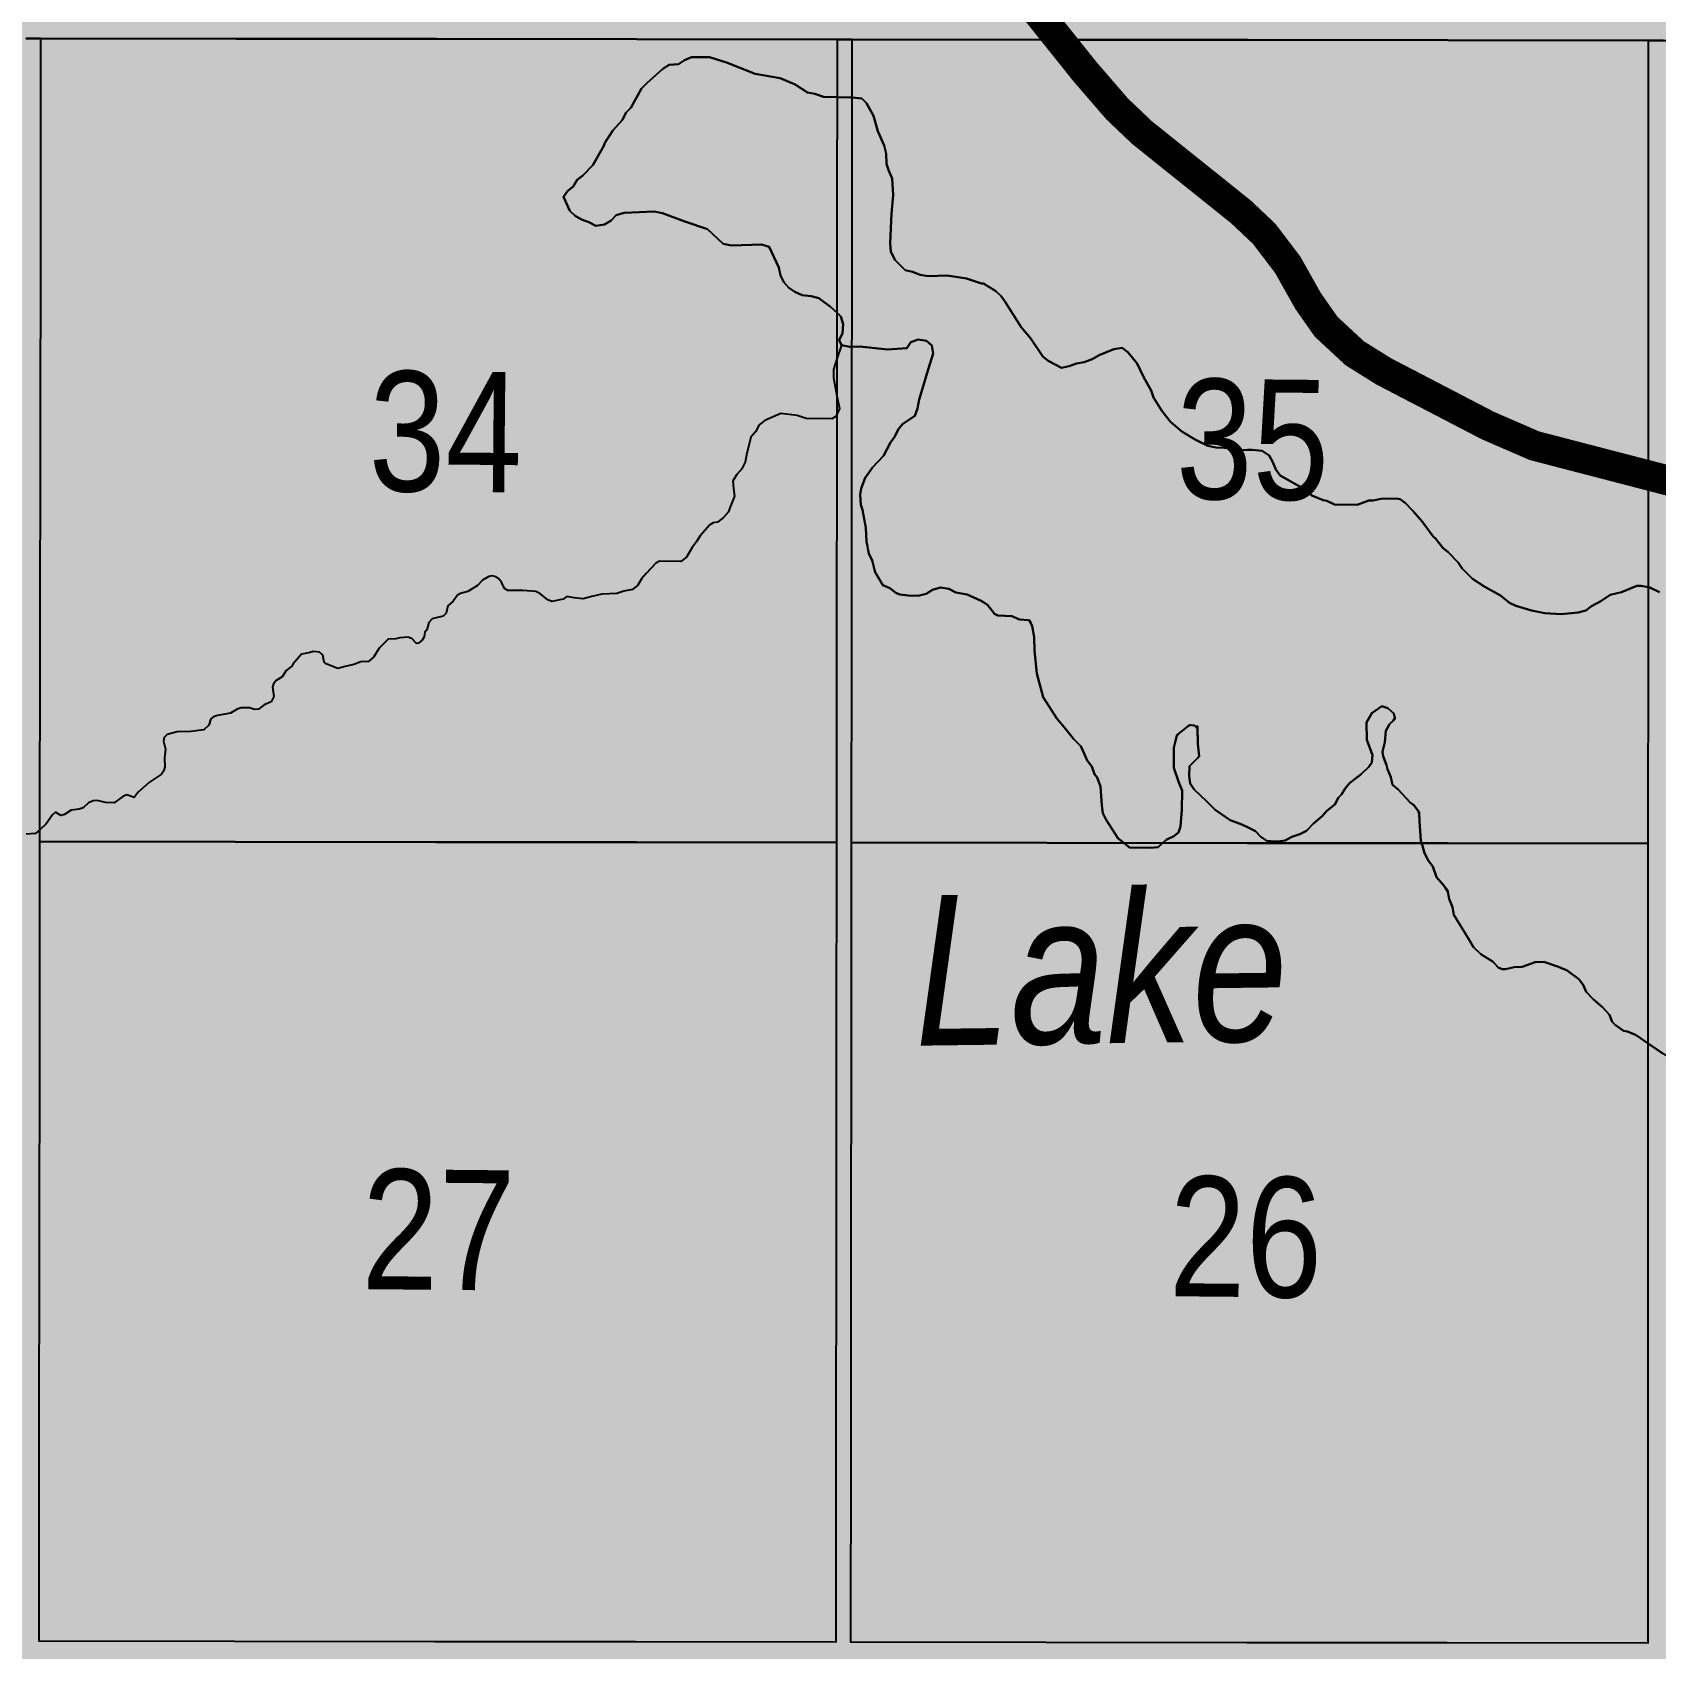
# Model space of a CAD drawing. Extents: x 570482 to 581403, y 6264409 to 6273171.
# Drawn here: x 570683.6 to 570791.5, y 6270671.3 to 6270778.8 of the extents above; entities that cross this region are included whole.
import ezdxf

# ---------------------------------------------------------------- set-up
doc = ezdxf.new("R2010")
doc.units = 0
doc.header["$LTSCALE"] = 5
doc.linetypes.add('DASHED2', pattern=[9.525, 6.35, -3.175])
for name, color, linetype in [('P-PROPOSED', 10, 'Continuous'), ('RoadSeg', 57, 'DASHED2'), ('T-WATER', 160, 'Continuous'), ('T-WATER-H', 133, 'Continuous'), ('Townships', 57, 'Continuous')]:
    doc.layers.add(name, color=color, linetype=linetype)
doc.layers.add('ROUTE-MAP-BACKGROUND-H', color=7, linetype='Continuous', true_color=0xf0ebff)
doc.layers.add('Sections', color=7, linetype='Continuous', true_color=0x13f661)
doc.styles.add('120', font='ARIALN.TTF', dxfattribs={"height": 13})
doc.styles.add('TXT', font='ARIALN.TTF', dxfattribs={"height": 0.2})

msp = doc.modelspace()

# ---------------------------------------------------------------- hatches: boundary and pattern name
at = {"layer": 'ROUTE-MAP-BACKGROUND-H'}
h = msp.add_hatch(color=256, dxfattribs=at)
h.dxf.hatch_style = 1
h.paths.add_polyline_path([(571171.112, 6270453.937), (571171.532, 6270781.165), (571139.113, 6270781.063), (571139.013, 6270832.812), (571138.478, 6271104.55), (570482.402, 6271104.607), (570481.546, 6270777.122), (570519.672, 6270776.969), (570518.91, 6270453.936), (570899.088, 6270453.629), (571061.346, 6270453.809)])
at = {"layer": 'T-WATER-H'}
h = msp.add_hatch(color=256, dxfattribs=at)
h.dxf.hatch_style = 1
h.paths.add_polyline_path([(570766.566, 6270749.285), (570766.273, 6270749.689), (570766.082, 6270750.19), (570765.823, 6270750.626), (570765.362, 6270750.933), (570764.699, 6270751.011), (570764.396, 6270751), (570764.067, 6270750.988), (570762.839, 6270751.14), (570762.274, 6270751.15), (570761.744, 6270751.258), (570760.854, 6270751.704), (570760.031, 6270752.216), (570759.277, 6270752.86), (570758.69, 6270753.601), (570758.139, 6270754.474), (570757.981, 6270754.942), (570757.463, 6270755.848), (570757.046, 6270756.752), (570756.426, 6270757.493), (570756.065, 6270757.797), (570755.499, 6270757.708), (570754.528, 6270757.292), (570754.058, 6270757.033), (570753.523, 6270756.842), (570753.023, 6270756.751), (570752.521, 6270756.559), (570752.021, 6270756.467), (570751.131, 6270756.914), (570750.77, 6270757.219), (570749.959, 6270758.429), (570749.339, 6270759.171), (570748.269, 6270760.85), (570748.009, 6270761.22), (570747.649, 6270761.558), (570746.826, 6270762.07), (570746.693, 6270762.072), (570745.701, 6270762.387), (570744.408, 6270762.607), (570743.143, 6270762.561), (570742.613, 6270762.636), (570742.118, 6270762.843), (570741.621, 6270762.951), (570740.967, 6270763.626), (570740.676, 6270764.163), (570740.619, 6270764.762), (570740.717, 6270766.689), (570740.836, 6270767.95), (570740.754, 6270769.048), (570740.53, 6270769.55), (570740.371, 6270770.018), (570740.349, 6270770.717), (570740.225, 6270771.251), (570739.808, 6270772.188), (570739.526, 6270773.224), (570739.041, 6270774.063), (570738.746, 6270774.367), (570737.982, 6270774.446), (570737.102, 6270774.46), (570736.188, 6270774.473), (570735.626, 6270774.682), (570735.129, 6270774.757), (570734.306, 6270775.302), (570733.316, 6270775.717), (570731.658, 6270776.01), (570729.743, 6270776.772), (570728.618, 6270777.123), (570727.421, 6270777.109), (570726.952, 6270776.917), (570726.549, 6270776.657), (570725.917, 6270776.601), (570725.514, 6270776.341), (570724.434, 6270775.394), (570724.096, 6270775.034), (570723.378, 6270773.749), (570723.04, 6270773.422), (570722.833, 6270772.96), (570722.19, 6270772.239), (570721.645, 6270771.417), (570721.575, 6270771.219), (570720.856, 6270769.934), (570720.18, 6270769.247), (570719.81, 6270768.953), (570719.537, 6270768.525), (570719.166, 6270768.199), (570718.894, 6270767.838), (570719.311, 6270766.9), (570719.672, 6270766.562), (570720.1, 6270766.322), (570720.596, 6270766.148), (570721.057, 6270765.908), (570721.624, 6270765.999), (570722.06, 6270766.258), (570722.399, 6270766.618), (570722.933, 6270766.775), (570724.929, 6270766.843), (570725.492, 6270766.734), (570726.979, 6270766.179), (570728.467, 6270765.689), (570729.515, 6270764.708), (570730.079, 6270764.6), (570730.744, 6270764.622), (570732.074, 6270764.667), (570732.57, 6270764.493), (570733.213, 6270763.12), (570733.337, 6270762.586), (570733.563, 6270762.15), (570733.889, 6270761.779), (570734.284, 6270761.507), (570734.779, 6270761.299), (570735.376, 6270761.223), (570735.873, 6270761.082), (570736.661, 6270760.504), (570737.09, 6270760.104), (570737.349, 6270759.862), (570737.507, 6270759.36), (570737.464, 6270758.763), (570737.224, 6270758.301), (570737.385, 6270757.966), (570737.948, 6270757.857), (570738.092, 6270757.862), (570738.614, 6270757.88), (570740.439, 6270757.684), (570741.736, 6270757.763), (570742.009, 6270758.157), (570742.477, 6270758.349), (570743.041, 6270758.241), (570743.401, 6270757.936), (570743.493, 6270757.402), (570743.177, 6270756.41), (570742.546, 6270754.359), (570742.437, 6270753.762), (570742.262, 6270753.267), (570741.456, 6270752.714), (570741.151, 6270752.354), (570740.944, 6270751.892), (570740.638, 6270751.498), (570740.192, 6270750.607), (570739.448, 6270749.821), (570738.971, 6270749.131), (570738.69, 6270748.421), (570738.631, 6270748.039), (570738.667, 6270747.343), (570738.795, 6270747.009), (570739.008, 6270745.809), (570739.06, 6270744.91), (570739.214, 6270744.11), (570739.439, 6270743.641), (570739.626, 6270742.873), (570740.144, 6270742.001), (570740.606, 6270741.794), (570741, 6270741.488), (570741.264, 6270741.384), (570741.828, 6270741.309), (570742.493, 6270741.298), (570743.027, 6270741.422), (570743.43, 6270741.682), (570743.965, 6270741.839), (570744.528, 6270741.764), (570744.99, 6270741.524), (570745.752, 6270741.378), (570746.676, 6270740.965), (570747.104, 6270740.692), (570747.56, 6270740.086), (570747.791, 6270739.983), (570748.721, 6270739.935), (570749.216, 6270739.727), (570749.882, 6270739.679), (570750.073, 6270739.281), (570750.195, 6270738.548), (570750.214, 6270737.65), (570750.389, 6270736.118), (570750.795, 6270734.549), (570751.704, 6270733.138), (570752.193, 6270732.565), (570752.812, 6270731.791), (570753.303, 6270731.284), (570753.528, 6270730.815), (570753.72, 6270730.347), (570754.046, 6270729.943), (570754.204, 6270729.441), (570754.4, 6270729.205), (570754.623, 6270728.603), (570754.702, 6270727.339), (570754.761, 6270726.839), (570754.986, 6270726.403), (570755.797, 6270725.16), (570756.163, 6270724.864), (570756.552, 6270724.55), (570757.948, 6270724.527), (570758.448, 6270724.586), (570758.987, 6270725.076), (570758.987, 6270725.076), (570759.49, 6270725.3), (570759.793, 6270725.562), (570759.932, 6270725.958), (570760.016, 6270727.054), (570760.037, 6270728.35), (570759.813, 6270728.885), (570759.496, 6270729.855), (570759.484, 6270731.185), (570759.691, 6270732.031), (570760.544, 6270732.71), (570761.064, 6270732.627), (570761.084, 6270731.458), (570761.177, 6270730.599), (570760.528, 6270729.971), (570760.518, 6270729.306), (570760.576, 6270728.806), (570760.836, 6270728.403), (570761.688, 6270727.625), (570762.243, 6270727.051), (570763.23, 6270726.37), (570764.023, 6270726.091), (570764.382, 6270725.912), (570764.914, 6270725.645), (570765.274, 6270725.274), (570765.668, 6270725.002), (570766.233, 6270724.959), (570766.399, 6270724.957), (570766.898, 6270725.015), (570767.335, 6270725.274), (570767.869, 6270725.432), (570768.305, 6270725.657), (570768.778, 6270726.148), (570769.351, 6270726.638), (570769.656, 6270726.999), (570770.195, 6270727.422), (570770.435, 6270727.884), (570770.638, 6270728.08), (570770.877, 6270728.475), (570771.182, 6270728.836), (570771.956, 6270729.422), (570772.462, 6270729.912), (570772.667, 6270730.208), (570772.708, 6270730.706), (570772.325, 6270731.71), (570772.31, 6270732.873), (570772.653, 6270733.499), (570773.325, 6270733.954), (570773.722, 6270733.815), (570774.115, 6270733.476), (570774.194, 6270733.094), (570773.838, 6270732.749), (570773.598, 6270732.321), (570773.519, 6270731.557), (570773.376, 6270730.928), (570773.405, 6270730.628), (570773.628, 6270730.026), (570773.69, 6270729.759), (570773.914, 6270729.224), (570774.039, 6270728.723), (570774.4, 6270728.418), (570775.217, 6270727.541), (570775.447, 6270727.371), (570775.797, 6270726.929), (570775.828, 6270726.301), (570775.907, 6270725.003), (570775.969, 6270724.84), (570776.035, 6270724.669), (570776.16, 6270724.168), (570776.417, 6270723.665), (570776.711, 6270723.294), (570776.965, 6270722.592), (570777.689, 6270721.745), (570777.806, 6270721.149), (570778.03, 6270720.58), (570778.122, 6270720.08), (570779.061, 6270718.536), (570779.417, 6270717.932), (570779.908, 6270717.459), (570780.731, 6270716.947), (570781.057, 6270716.576), (570781.322, 6270716.472), (570781.554, 6270716.468), (570782.122, 6270716.592), (570782.654, 6270716.617), (570783.523, 6270716.935), (570784.089, 6270716.959), (570785.081, 6270716.611), (570785.642, 6270716.369), (570786.43, 6270715.791), (570786.724, 6270715.421), (570786.916, 6270714.952), (570787.406, 6270714.446), (570787.996, 6270713.938), (570788.454, 6270713.432), (570788.646, 6270712.964), (570788.842, 6270712.761), (570789.401, 6270712.353), (570789.666, 6270712.316), (570790.227, 6270712.074), (570791.026, 6270711.522), (570792.2, 6270710.712), (570792.661, 6270710.472), (570793.192, 6270710.397), (570793.951, 6270710.052), (570794.448, 6270709.911), (570795.534, 6270709.262), (570796.329, 6270709.083), (570797.319, 6270708.635), (570797.518, 6270708.599), (570798.311, 6270708.287), (570798.869, 6270707.846), (570799.896, 6270707.596), (570800.322, 6270707.257), (570801.016, 6270706.947), (570801.579, 6270706.838), (570801.972, 6270706.499), (570802.859, 6270705.787), (570803.123, 6270705.716), (570803.92, 6270705.67), (570804.283, 6270705.498), (570804.774, 6270704.992), (570805.202, 6270704.719), (570805.94, 6270704.707), (570806.691, 6270704.296), (570807.018, 6270703.958), (570807.317, 6270703.953), (570807.452, 6270704.051), (570807.522, 6270704.316), (570807.57, 6270705.246), (570807.74, 6270705.476), (570808.311, 6270705.832), (570808.852, 6270706.389), (570809.527, 6270706.81), (570810.288, 6270706.798), (570810.885, 6270706.722), (570811.65, 6270706.709), (570812.213, 6270706.567), (570812.812, 6270706.624), (570813.442, 6270706.548), (570814.571, 6270706.463), (570815.43, 6270706.072), (570815.859, 6270705.877), (570817.685, 6270705.781), (570818.348, 6270705.936), (570818.555, 6270706.1), (570818.761, 6270706.529), (570818.935, 6270707.024), (570819.208, 6270707.419), (570819.251, 6270708.05), (570819.459, 6270708.545), (570819.535, 6270709.142), (570819.742, 6270709.638), (570819.822, 6270710.501), (570819.727, 6270710.768), (570819.467, 6270711.171), (570819.34, 6270711.539), (570819.047, 6270711.909), (570818.923, 6270712.443), (570818.804, 6270714.116), (570819.023, 6270714.536), (570819.065, 6270715.067), (570818.844, 6270715.802), (570818.821, 6270716.467), (570818.73, 6270717.034), (570818.741, 6270717.665), (570818.849, 6270718.229), (570818.72, 6270718.464), (570818.35, 6270718.798), (570818.196, 6270718.937), (570817.706, 6270719.51), (570817.609, 6270719.678), (570817.019, 6270720.186), (570816.534, 6270721.025), (570816.424, 6270722.085), (570816.66, 6270722.685), (570816.708, 6270723.582), (570816.583, 6270724.083), (570816.515, 6270724.805), (570816.498, 6270724.982), (570816.401, 6270725.183), (570815.68, 6270725.826), (570815.387, 6270726.196), (570814.699, 6270726.839), (570813.752, 6270727.918), (570813.426, 6270728.289), (570813.031, 6270728.561), (570812.766, 6270728.632), (570812.366, 6270728.539), (570811.996, 6270728.279), (570811.73, 6270728.284), (570811.036, 6270728.494), (570810.698, 6270728.167), (570810.033, 6270728.178), (570809.499, 6270728.02), (570808.17, 6270728.042), (570807.144, 6270728.357), (570806.612, 6270728.399), (570806.249, 6270728.537), (570805.822, 6270728.844), (570805.394, 6270729.116), (570804.245, 6270729.999), (570803.888, 6270730.57), (570803.561, 6270730.908), (570803.057, 6270731.213), (570802.845, 6270731.883), (570802.715, 6270732.052), (570802.523, 6270732.52), (570802.361, 6270732.755), (570802.298, 6270732.989), (570802.004, 6270733.326), (570801.875, 6270733.561), (570801.679, 6270733.764), (570801.051, 6270734.006), (570800.818, 6270734.01), (570800.323, 6270734.218), (570799.826, 6270734.325), (570799.034, 6270734.704), (570798.47, 6270734.746), (570798.202, 6270734.651), (570797.702, 6270734.559), (570797.434, 6270734.364), (570796.667, 6270734.211), (570796.296, 6270733.917), (570795.788, 6270733.36), (570794.944, 6270732.543), (570794.802, 6270731.98), (570794.567, 6270731.817), (570794.366, 6270731.754), (570793.963, 6270731.32), (570793.06, 6270731.38), (570792.776, 6270731.674), (570792.753, 6270732.744), (570792.767, 6270733.603), (570793.702, 6270733.859), (570793.903, 6270733.956), (570794.47, 6270734.046), (570795.712, 6270734.824), (570795.915, 6270735.053), (570795.984, 6270735.218), (570795.725, 6270735.621), (570795.733, 6270736.12), (570795.87, 6270736.417), (570795.873, 6270736.55), (570795.113, 6270736.861), (570794.853, 6270737.231), (570794.497, 6270737.835), (570793.839, 6270738.278), (570793.608, 6270738.348), (570793.109, 6270738.356), (570792.662, 6270738.568), (570792.52, 6270738.964), (570792.524, 6270739.197), (570792.271, 6270739.998), (570792.283, 6270740.763), (570792.124, 6270741.198), (570792.041, 6270741.283), (570791.797, 6270741.535), (570791.137, 6270741.845), (570790.574, 6270741.954), (570790.275, 6270741.959), (570789.271, 6270741.542), (570788.503, 6270741.355), (570787.898, 6270740.933), (570787.261, 6270740.611), (570786.891, 6270740.318), (570786.39, 6270740.193), (570785.258, 6270740.079), (570784.162, 6270740.129), (570783.268, 6270740.31), (570782.242, 6270740.626), (570781.813, 6270740.832), (570781.222, 6270741.307), (570780.167, 6270741.888), (570779.345, 6270742.434), (570778.658, 6270743.11), (570778.398, 6270743.513), (570777.744, 6270744.188), (570777.383, 6270744.493), (570776.895, 6270745.099), (570776.731, 6270745.235), (570776.016, 6270746.244), (570775.395, 6270746.952), (570774.905, 6270747.459), (570774.544, 6270747.73), (570774.278, 6270747.768), (570773.281, 6270747.751), (570772.747, 6270747.626), (570772.448, 6270747.631), (570771.678, 6270747.344), (570770.183, 6270747.368), (570769.655, 6270747.61), (570769.423, 6270747.646), (570768.663, 6270747.958), (570768.136, 6270748.401)])
h.paths.add_polyline_path([(570784.943, 6270728.186), (570786.671, 6270728.209), (570786.661, 6270728.965), (570784.933, 6270728.942)], flags=24)

# ---------------------------------------------------------------- linework, layer by layer
at = {"layer": 'P-PROPOSED', "color": 90, "const_width": 1.998, "flags": 128}
msp.add_lwpolyline([(570795.203, 6270748.225), (570783.472, 6270751.275), (570780.366, 6270752.622), (570773.435, 6270756.228), (570771.525, 6270757.423), (570769.623, 6270759.184), (570768.419, 6270760.901), (570767.06, 6270763.318), (570765.496, 6270765.373), (570763.956, 6270766.829), (570757.385, 6270772.093), (570755.713, 6270773.684), (570753.557, 6270776.181), (570749.838, 6270780.833)], dxfattribs=at)
at = {"layer": 'Sections', "color": 8}
for points in [[(570697.076, 6270724.937), (570684.085, 6270724.952), (570684.101, 6270738.333), (570684.117, 6270751.714), (570684.134, 6270765.036), (570684.151, 6270778.358), (570697.136, 6270778.342), (570710.456, 6270778.326), (570723.776, 6270778.31), (570737.096, 6270778.294), (570737.085, 6270764.971), (570737.074, 6270751.649), (570737.063, 6270738.269), (570737.053, 6270724.888), (570723.727, 6270724.904), (570710.402, 6270724.92)], [(570751.047, 6270724.871), (570738.056, 6270724.886), (570738.067, 6270738.267), (570738.077, 6270751.648), (570738.089, 6270764.97), (570738.1, 6270778.292), (570751.085, 6270778.277), (570764.405, 6270778.26), (570777.725, 6270778.244), (570791.045, 6270778.228), (570791.039, 6270764.906), (570791.034, 6270751.583), (570791.029, 6270738.203), (570791.024, 6270724.822), (570777.698, 6270724.838), (570764.373, 6270724.854)], [(570697.018, 6270671.748), (570684.022, 6270671.764), (570684.037, 6270684.81), (570684.053, 6270698.191), (570684.069, 6270711.572), (570684.085, 6270724.952), (570697.076, 6270724.937), (570710.402, 6270724.92), (570723.727, 6270724.904), (570737.053, 6270724.888), (570737.042, 6270711.507), (570737.032, 6270698.126), (570737.021, 6270684.745), (570737.011, 6270671.699), (570723.68, 6270671.716), (570710.349, 6270671.732)], [(570751.01, 6270671.682), (570738.014, 6270671.698), (570738.025, 6270684.744), (570738.035, 6270698.125), (570738.046, 6270711.506), (570738.056, 6270724.886), (570751.047, 6270724.871), (570764.373, 6270724.854), (570777.698, 6270724.838), (570791.024, 6270724.822), (570791.018, 6270711.441), (570791.013, 6270698.06), (570791.008, 6270684.679), (570791.003, 6270671.633), (570777.672, 6270671.65), (570764.342, 6270671.666)]]:
    msp.add_lwpolyline(points, close=True, dxfattribs=at)
at = {"layer": 'T-WATER', "linetype": 'Continuous'}
for points in [[(570737.09, 6270760.104), (570736.661, 6270760.504), (570735.873, 6270761.082), (570735.376, 6270761.223), (570734.779, 6270761.299), (570734.284, 6270761.507), (570733.889, 6270761.779), (570733.563, 6270762.15), (570733.337, 6270762.586), (570733.213, 6270763.12), (570732.57, 6270764.493), (570732.074, 6270764.667), (570730.744, 6270764.622), (570730.079, 6270764.6), (570729.515, 6270764.708), (570728.467, 6270765.689), (570726.979, 6270766.179), (570725.492, 6270766.734), (570724.929, 6270766.843), (570722.933, 6270766.775), (570722.399, 6270766.618), (570722.06, 6270766.258), (570721.624, 6270765.999), (570721.057, 6270765.908), (570720.596, 6270766.148), (570720.1, 6270766.322), (570719.672, 6270766.562), (570719.311, 6270766.9), (570718.894, 6270767.838), (570719.166, 6270768.199), (570719.537, 6270768.525), (570719.81, 6270768.953), (570720.18, 6270769.247), (570720.856, 6270769.934), (570721.575, 6270771.219), (570721.645, 6270771.417), (570722.19, 6270772.239), (570722.833, 6270772.96), (570723.04, 6270773.422), (570723.378, 6270773.749), (570724.096, 6270775.034), (570724.434, 6270775.394), (570725.514, 6270776.341), (570725.917, 6270776.601), (570726.549, 6270776.657), (570726.952, 6270776.917), (570727.421, 6270777.109), (570728.618, 6270777.123), (570729.743, 6270776.772), (570731.658, 6270776.01), (570733.316, 6270775.717), (570734.306, 6270775.302), (570735.129, 6270774.757), (570735.626, 6270774.682), (570736.188, 6270774.473), (570737.102, 6270774.46)], [(570721.575, 6270771.219), (570721.645, 6270771.417), (570722.19, 6270772.239), (570722.833, 6270772.96), (570723.04, 6270773.422), (570723.378, 6270773.749), (570724.096, 6270775.034), (570724.434, 6270775.394), (570725.514, 6270776.341), (570725.917, 6270776.601), (570726.549, 6270776.657), (570726.952, 6270776.917), (570727.421, 6270777.109), (570728.618, 6270777.123), (570729.743, 6270776.772), (570731.658, 6270776.01), (570733.316, 6270775.717), (570734.306, 6270775.302), (570735.129, 6270774.757), (570735.626, 6270774.682), (570736.188, 6270774.473), (570737.102, 6270774.46), (570737.983, 6270774.446), (570738.105, 6270774.433), (570738.746, 6270774.367), (570739.041, 6270774.063), (570739.526, 6270773.224), (570739.808, 6270772.188), (570740.225, 6270771.251), (570740.349, 6270770.717), (570740.371, 6270770.018), (570740.53, 6270769.55), (570740.754, 6270769.048), (570740.836, 6270767.95), (570740.717, 6270766.689), (570740.619, 6270764.762), (570740.676, 6270764.163), (570740.967, 6270763.626), (570741.621, 6270762.951), (570742.118, 6270762.843), (570742.613, 6270762.636), (570743.143, 6270762.561), (570744.408, 6270762.607), (570745.701, 6270762.387), (570746.693, 6270762.072), (570746.826, 6270762.07), (570747.649, 6270761.558), (570748.009, 6270761.22), (570748.269, 6270760.85), (570749.339, 6270759.171), (570749.959, 6270758.429), (570750.77, 6270757.219), (570751.131, 6270756.914), (570752.021, 6270756.467), (570752.521, 6270756.559), (570753.023, 6270756.751), (570753.523, 6270756.842), (570754.058, 6270757.033), (570754.528, 6270757.292), (570755.499, 6270757.708), (570756.065, 6270757.797), (570756.426, 6270757.493), (570757.046, 6270756.752), (570757.463, 6270755.848), (570757.981, 6270754.942), (570758.139, 6270754.474), (570758.69, 6270753.601), (570759.277, 6270752.86), (570760.031, 6270752.216), (570760.854, 6270751.704), (570761.022, 6270751.62), (570761.744, 6270751.258), (570762.274, 6270751.15), (570762.839, 6270751.14), (570764.067, 6270750.988), (570764.396, 6270751), (570764.699, 6270751.011), (570765.362, 6270750.933), (570765.823, 6270750.626), (570766.082, 6270750.19), (570766.273, 6270749.689), (570766.566, 6270749.285), (570768.136, 6270748.401), (570768.663, 6270747.958), (570769.423, 6270747.646), (570769.655, 6270747.61), (570770.183, 6270747.368), (570771.678, 6270747.344), (570772.448, 6270747.631), (570772.747, 6270747.626), (570773.281, 6270747.751)], [(570738.105, 6270774.433), (570737.983, 6270774.446), (570737.102, 6270774.46)], [(570761.022, 6270751.62), (570760.854, 6270751.704), (570760.031, 6270752.216), (570759.277, 6270752.86), (570758.69, 6270753.601), (570758.139, 6270754.474), (570757.981, 6270754.942), (570757.463, 6270755.848), (570757.046, 6270756.752), (570756.426, 6270757.493), (570756.065, 6270757.797), (570755.499, 6270757.708), (570754.528, 6270757.292), (570754.058, 6270757.033), (570753.523, 6270756.842), (570753.023, 6270756.751), (570752.521, 6270756.559), (570752.021, 6270756.467), (570751.131, 6270756.914), (570750.77, 6270757.219), (570749.959, 6270758.429), (570749.339, 6270759.171), (570748.269, 6270760.85), (570748.009, 6270761.22), (570747.649, 6270761.558), (570746.826, 6270762.07), (570746.693, 6270762.072), (570745.701, 6270762.387), (570744.408, 6270762.607), (570743.143, 6270762.561), (570742.613, 6270762.636), (570742.118, 6270762.843), (570741.621, 6270762.951), (570740.967, 6270763.626), (570740.676, 6270764.163), (570740.619, 6270764.762), (570740.717, 6270766.689), (570740.836, 6270767.95), (570740.754, 6270769.048), (570740.53, 6270769.55), (570740.371, 6270770.018), (570740.349, 6270770.717), (570740.225, 6270771.251), (570739.808, 6270772.188), (570739.526, 6270773.224), (570739.041, 6270774.063), (570738.746, 6270774.367), (570738.105, 6270774.433)], [(570737.385, 6270757.966), (570737.224, 6270758.301), (570737.464, 6270758.763), (570737.507, 6270759.36), (570737.349, 6270759.862), (570737.09, 6270760.104), (570736.661, 6270760.504), (570735.873, 6270761.082), (570735.376, 6270761.223), (570734.779, 6270761.299), (570734.284, 6270761.507), (570733.889, 6270761.779), (570733.563, 6270762.15), (570733.337, 6270762.586), (570733.213, 6270763.12), (570732.57, 6270764.493), (570732.074, 6270764.667), (570730.744, 6270764.622), (570730.079, 6270764.6), (570729.515, 6270764.708), (570728.467, 6270765.689), (570726.979, 6270766.179), (570725.492, 6270766.734), (570724.929, 6270766.843), (570722.933, 6270766.775), (570722.399, 6270766.618), (570722.06, 6270766.258), (570721.624, 6270765.999), (570721.057, 6270765.908), (570720.596, 6270766.148), (570720.1, 6270766.322), (570719.672, 6270766.562), (570719.311, 6270766.9), (570718.894, 6270767.838), (570719.166, 6270768.199), (570719.537, 6270768.525), (570719.81, 6270768.953), (570720.18, 6270769.247), (570720.856, 6270769.934), (570721.575, 6270771.219)], [(570749.945, 6270739.549), (570749.814, 6270739.684), (570749.216, 6270739.727), (570748.721, 6270739.935), (570747.791, 6270739.983), (570747.56, 6270740.086), (570747.104, 6270740.692), (570746.676, 6270740.965), (570745.752, 6270741.378), (570744.99, 6270741.524), (570744.528, 6270741.764), (570743.965, 6270741.839), (570743.43, 6270741.682), (570743.027, 6270741.422), (570742.493, 6270741.298), (570741.828, 6270741.309), (570741.264, 6270741.384), (570741, 6270741.488), (570740.606, 6270741.794), (570740.144, 6270742.001), (570739.626, 6270742.873), (570739.439, 6270743.641), (570739.214, 6270744.11), (570739.06, 6270744.91), (570739.008, 6270745.809), (570738.795, 6270747.009), (570738.667, 6270747.343), (570738.631, 6270748.039), (570738.69, 6270748.421), (570738.971, 6270749.131), (570739.448, 6270749.821), (570740.192, 6270750.607), (570740.638, 6270751.498), (570740.753, 6270751.645), (570740.944, 6270751.892), (570741.151, 6270752.354), (570741.456, 6270752.714), (570742.262, 6270753.267), (570742.437, 6270753.762), (570742.546, 6270754.359), (570743.177, 6270756.41), (570743.493, 6270757.402), (570743.401, 6270757.936), (570743.041, 6270758.241), (570742.477, 6270758.349), (570742.009, 6270758.157), (570741.736, 6270757.763), (570740.439, 6270757.684), (570738.614, 6270757.88), (570738.092, 6270757.862), (570737.948, 6270757.857), (570737.385, 6270757.966)], [(570738.092, 6270757.862), (570738.614, 6270757.88), (570740.439, 6270757.684), (570741.736, 6270757.763), (570742.009, 6270758.157), (570742.477, 6270758.349), (570743.041, 6270758.241), (570743.401, 6270757.936), (570743.493, 6270757.402), (570743.177, 6270756.41), (570742.546, 6270754.359), (570742.437, 6270753.762), (570742.262, 6270753.267), (570741.456, 6270752.714), (570741.151, 6270752.354), (570740.944, 6270751.892), (570740.753, 6270751.645)], [(570737.385, 6270757.966), (570737.087, 6270757.047), (570736.86, 6270756.346), (570736.851, 6270755.78), (570737.085, 6270754.587), (570737.251, 6270753.746), (570737.084, 6270753.35), (570737.043, 6270753.251), (570736.741, 6270753.056), (570735.046, 6270753.084), (570734.451, 6270753.293), (570733.356, 6270753.41), (570732.285, 6270752.962), (570731.915, 6270752.669), (570731.674, 6270752.208), (570731.369, 6270751.847), (570731.319, 6270751.656), (570731.086, 6270750.787), (570730.977, 6270750.191), (570730.77, 6270749.729), (570730.432, 6270749.368), (570730.159, 6270748.941), (570730.197, 6270748.428), (570730.266, 6270747.911), (570729.955, 6270747.151), (570729.884, 6270746.886), (570729.545, 6270746.493), (570729.141, 6270746.2), (570728.858, 6270746.138), (570728.64, 6270746.009), (570727.997, 6270745.288), (570727.724, 6270744.86), (570727.452, 6270744.499), (570727.076, 6270743.873), (570726.706, 6270743.58), (570725.277, 6270743.603), (570725.042, 6270743.474), (570724.399, 6270742.786), (570724.094, 6270742.425), (570723.855, 6270741.997), (570723.484, 6270741.704), (570722.918, 6270741.613), (570722.45, 6270741.455), (570721.452, 6270741.404), (570720.784, 6270741.248), (570720.217, 6270741.091), (570719.619, 6270741.167), (570719.122, 6270741.242), (570718.887, 6270741.079), (570718.12, 6270740.926), (570717.855, 6270741.03), (570717.33, 6270741.437), (570717.066, 6270741.574), (570716.203, 6270741.655), (570715.206, 6270741.637), (570714.975, 6270741.774), (570714.783, 6270742.209), (570714.587, 6270742.445), (570714.422, 6270742.547), (570714.157, 6270742.618), (570713.924, 6270742.588), (570713.521, 6270742.329), (570713.183, 6270741.969), (570712.545, 6270741.58), (570712.044, 6270741.456), (570711.843, 6270741.326), (570711.571, 6270740.931), (570711.2, 6270740.638), (570711.092, 6270740.141), (570710.89, 6270739.945), (570710.426, 6270739.826), (570710.156, 6270739.757), (570709.952, 6270739.528), (570709.811, 6270739.031), (570709.676, 6270738.867), (570709.638, 6270738.569), (570709.501, 6270738.338), (570709.265, 6270738.143), (570709.132, 6270738.112), (570708.805, 6270738.449), (570708.54, 6270738.553), (570708.008, 6270738.495), (570707.741, 6270738.433), (570707.242, 6270738.408), (570706.634, 6270737.819), (570706.292, 6270737.227), (570705.922, 6270736.933), (570705.422, 6270736.908), (570704.954, 6270736.716), (570704.387, 6270736.592), (570703.886, 6270736.467)], [(570764.396, 6270751), (570764.699, 6270751.011), (570765.362, 6270750.933), (570765.823, 6270750.626), (570766.082, 6270750.19), (570766.273, 6270749.689), (570766.566, 6270749.285), (570768.136, 6270748.401), (570768.663, 6270747.958), (570769.423, 6270747.646), (570769.655, 6270747.61), (570770.183, 6270747.368), (570771.678, 6270747.344), (570772.448, 6270747.631), (570772.747, 6270747.626), (570773.281, 6270747.751), (570774.278, 6270747.768), (570774.544, 6270747.73), (570774.905, 6270747.459), (570775.395, 6270746.952), (570776.016, 6270746.244), (570776.731, 6270745.235), (570776.895, 6270745.099), (570777.383, 6270744.493), (570777.744, 6270744.188), (570778.398, 6270743.513), (570778.658, 6270743.11), (570779.345, 6270742.434), (570780.167, 6270741.888), (570781.222, 6270741.307), (570781.813, 6270740.832), (570782.242, 6270740.626), (570783.268, 6270740.31), (570784.162, 6270740.129), (570785.258, 6270740.079), (570786.39, 6270740.193), (570786.891, 6270740.318), (570787.261, 6270740.611), (570787.898, 6270740.933), (570788.503, 6270741.355), (570789.271, 6270741.542), (570790.275, 6270741.959), (570790.574, 6270741.954), (570791.038, 6270741.864)], [(570773.281, 6270747.751), (570774.278, 6270747.768), (570774.544, 6270747.73), (570774.905, 6270747.459), (570775.395, 6270746.952), (570776.016, 6270746.244), (570776.731, 6270745.235), (570776.895, 6270745.099), (570777.383, 6270744.493), (570777.744, 6270744.188), (570778.398, 6270743.513), (570778.658, 6270743.11), (570779.345, 6270742.434), (570780.167, 6270741.888), (570781.222, 6270741.307), (570781.813, 6270740.832), (570782.242, 6270740.626), (570783.268, 6270740.31), (570784.162, 6270740.129), (570785.258, 6270740.079), (570786.39, 6270740.193), (570786.891, 6270740.318), (570787.261, 6270740.611), (570787.898, 6270740.933), (570788.503, 6270741.355), (570789.271, 6270741.542), (570790.275, 6270741.959), (570790.574, 6270741.954), (570791.038, 6270741.864), (570791.137, 6270741.845), (570791.797, 6270741.535)], [(570774.4, 6270728.418), (570774.039, 6270728.723), (570773.914, 6270729.224), (570773.69, 6270729.759), (570773.628, 6270730.026), (570773.405, 6270730.628), (570773.376, 6270730.928), (570773.519, 6270731.557), (570773.598, 6270732.321), (570773.838, 6270732.749), (570774.074, 6270732.978), (570774.177, 6270733.176), (570774.115, 6270733.476), (570773.722, 6270733.815), (570773.325, 6270733.954), (570772.653, 6270733.499), (570772.31, 6270732.873), (570772.325, 6270731.71), (570772.708, 6270730.706), (570772.667, 6270730.208), (570772.462, 6270729.912), (570771.956, 6270729.422), (570771.182, 6270728.836), (570770.877, 6270728.475), (570770.638, 6270728.08), (570770.435, 6270727.884), (570770.195, 6270727.422), (570769.656, 6270726.999), (570769.351, 6270726.638), (570768.778, 6270726.148), (570768.305, 6270725.657), (570767.869, 6270725.432), (570767.335, 6270725.274), (570766.898, 6270725.015), (570766.399, 6270724.957), (570766.233, 6270724.959), (570765.668, 6270725.002), (570765.274, 6270725.274), (570764.914, 6270725.645), (570764.382, 6270725.912), (570764.023, 6270726.091), (570763.23, 6270726.37), (570762.243, 6270727.051), (570761.688, 6270727.625), (570760.836, 6270728.403), (570760.576, 6270728.806), (570760.518, 6270729.306), (570760.528, 6270729.971), (570761.069, 6270730.494), (570761.171, 6270730.658), (570761.084, 6270731.458), (570761.067, 6270732.455), (570760.871, 6270732.658), (570760.639, 6270732.695), (570760.404, 6270732.599), (570759.832, 6270732.143), (570759.662, 6270731.913), (570759.484, 6270731.185), (570759.496, 6270729.855), (570759.813, 6270728.885), (570760.037, 6270728.35), (570760.016, 6270727.054), (570759.932, 6270725.958), (570759.793, 6270725.562), (570759.49, 6270725.3), (570758.987, 6270725.076), (570758.751, 6270724.861), (570758.448, 6270724.586), (570757.948, 6270724.527), (570756.552, 6270724.55), (570756.163, 6270724.864), (570755.797, 6270725.16), (570754.986, 6270726.403), (570754.761, 6270726.839), (570754.702, 6270727.339), (570754.623, 6270728.603), (570754.4, 6270729.205), (570754.204, 6270729.441), (570754.046, 6270729.943), (570753.72, 6270730.347), (570753.528, 6270730.815), (570753.303, 6270731.284), (570752.812, 6270731.791), (570752.193, 6270732.565), (570751.704, 6270733.138), (570750.795, 6270734.549), (570750.389, 6270736.118), (570750.214, 6270737.65), (570750.195, 6270738.548), (570750.073, 6270739.281), (570749.945, 6270739.549)], [(570703.886, 6270736.467), (570703.159, 6270736.745), (570702.995, 6270736.881), (570702.903, 6270737.348), (570702.674, 6270737.551), (570702.242, 6270737.591), (570701.975, 6270737.495), (570701.475, 6270737.404), (570700.933, 6270736.781), (570700.83, 6270736.616), (570700.46, 6270736.323), (570700.187, 6270735.895), (570699.785, 6270735.669), (570699.615, 6270735.439), (570699.544, 6270735.208), (570699.635, 6270734.608), (570699.462, 6270734.245), (570698.994, 6270734.053), (570698.624, 6270733.76), (570698.357, 6270733.731), (570698.026, 6270733.836), (570697.461, 6270733.845), (570697.194, 6270733.749), (570696.758, 6270733.491), (570695.891, 6270733.338), (570695.624, 6270733.243), (570695.455, 6270733.113), (570695.315, 6270732.683), (570694.978, 6270732.389), (570694.112, 6270732.269), (570693.214, 6270732.251), (570692.546, 6270732.062), (570692.344, 6270731.866), (570692.307, 6270731.634), (570692.431, 6270731.1), (570692.355, 6270730.503), (570692.378, 6270729.904), (570692.308, 6270729.64), (570692.172, 6270729.442), (570691.365, 6270728.89), (570690.623, 6270728.237), (570690.351, 6270727.876), (570689.856, 6270728.049), (570689.588, 6270727.954), (570689.016, 6270727.531), (570688.451, 6270727.54), (570687.888, 6270727.682), (570687.622, 6270727.653), (570687.321, 6270727.525), (570686.95, 6270727.199), (570686.682, 6270727.103), (570686.149, 6270727.045), (570685.713, 6270726.753), (570685.479, 6270726.69), (570685.117, 6270726.896), (570684.914, 6270726.732), (570684.506, 6270726.14), (570684.097, 6270725.763), (570683.797, 6270725.487), (570683.164, 6270725.431)], [(570764.382, 6270725.912), (570764.914, 6270725.645), (570765.274, 6270725.274), (570765.668, 6270725.002), (570766.233, 6270724.959), (570766.399, 6270724.957), (570766.898, 6270725.015), (570767.335, 6270725.274), (570767.869, 6270725.432), (570768.305, 6270725.657), (570768.778, 6270726.148), (570769.351, 6270726.638), (570769.656, 6270726.999), (570770.195, 6270727.422), (570770.435, 6270727.884), (570770.638, 6270728.08), (570770.877, 6270728.475), (570771.182, 6270728.836), (570771.956, 6270729.422), (570772.462, 6270729.912), (570772.667, 6270730.208), (570772.708, 6270730.706), (570772.325, 6270731.71), (570772.31, 6270732.873), (570772.653, 6270733.499), (570773.325, 6270733.954), (570773.722, 6270733.815), (570774.115, 6270733.476), (570774.177, 6270733.176), (570774.074, 6270732.978), (570773.838, 6270732.749), (570773.598, 6270732.321), (570773.519, 6270731.557), (570773.376, 6270730.928), (570773.405, 6270730.628), (570773.628, 6270730.026), (570773.69, 6270729.759), (570773.914, 6270729.224), (570774.039, 6270728.723), (570774.4, 6270728.418), (570775.217, 6270727.541), (570775.447, 6270727.371), (570775.74, 6270727), (570775.803, 6270726.8), (570775.828, 6270726.301), (570775.907, 6270725.003), (570775.969, 6270724.84)], [(570792.03, 6270710.83), (570791.026, 6270711.522), (570790.227, 6270712.074), (570789.666, 6270712.316), (570789.401, 6270712.353), (570788.842, 6270712.761), (570788.646, 6270712.964), (570788.454, 6270713.432), (570787.996, 6270713.938), (570787.406, 6270714.446), (570786.916, 6270714.952), (570786.724, 6270715.421), (570786.43, 6270715.791), (570785.642, 6270716.369), (570785.081, 6270716.611), (570784.089, 6270716.959), (570783.523, 6270716.935), (570782.654, 6270716.617), (570782.122, 6270716.592), (570781.554, 6270716.468), (570781.322, 6270716.472), (570781.057, 6270716.576), (570780.731, 6270716.947), (570779.908, 6270717.459), (570779.417, 6270717.932), (570779.061, 6270718.536), (570778.122, 6270720.08), (570778.03, 6270720.58), (570777.806, 6270721.149), (570777.714, 6270721.616), (570777.455, 6270722.019), (570776.965, 6270722.592), (570776.711, 6270723.294), (570776.417, 6270723.665), (570776.16, 6270724.168), (570776.035, 6270724.669), (570775.969, 6270724.84), (570775.907, 6270725.003), (570775.828, 6270726.301), (570775.803, 6270726.8), (570775.74, 6270727), (570775.447, 6270727.371), (570775.217, 6270727.541), (570774.4, 6270728.418)]]:
    msp.add_lwpolyline(points, dxfattribs=at)
at = {"layer": 'T-WATER', "flags": 128}
msp.add_lwpolyline([(570791.797, 6270741.535), (570791.137, 6270741.845), (570790.574, 6270741.954), (570790.275, 6270741.959), (570789.271, 6270741.542), (570788.503, 6270741.355), (570787.898, 6270740.933), (570787.261, 6270740.611), (570786.891, 6270740.318), (570786.39, 6270740.193), (570785.258, 6270740.079), (570784.162, 6270740.129), (570783.268, 6270740.31), (570782.242, 6270740.626), (570781.813, 6270740.832), (570781.222, 6270741.307), (570780.167, 6270741.888), (570779.345, 6270742.434), (570778.658, 6270743.11), (570778.398, 6270743.513), (570777.744, 6270744.188), (570777.383, 6270744.493), (570776.895, 6270745.099), (570776.731, 6270745.235), (570776.016, 6270746.244), (570775.395, 6270746.952), (570774.905, 6270747.459), (570774.544, 6270747.73), (570774.278, 6270747.768), (570773.281, 6270747.751), (570772.747, 6270747.626), (570772.448, 6270747.631), (570771.678, 6270747.344), (570770.183, 6270747.368), (570769.655, 6270747.61), (570769.423, 6270747.646), (570768.663, 6270747.958), (570768.136, 6270748.401), (570766.566, 6270749.285), (570766.273, 6270749.689), (570766.082, 6270750.19), (570765.823, 6270750.626), (570765.362, 6270750.933), (570764.699, 6270751.011), (570764.396, 6270751), (570764.067, 6270750.988), (570762.839, 6270751.14), (570762.274, 6270751.15), (570761.744, 6270751.258), (570760.854, 6270751.704), (570760.031, 6270752.216), (570759.277, 6270752.86), (570758.69, 6270753.601), (570758.139, 6270754.474), (570757.981, 6270754.942), (570757.463, 6270755.848), (570757.046, 6270756.752), (570756.426, 6270757.493), (570756.065, 6270757.797), (570755.499, 6270757.708), (570754.528, 6270757.292), (570754.058, 6270757.033), (570753.523, 6270756.842), (570753.023, 6270756.751), (570752.521, 6270756.559), (570752.021, 6270756.467), (570751.131, 6270756.914), (570750.77, 6270757.219), (570749.959, 6270758.429), (570749.339, 6270759.171), (570748.269, 6270760.85), (570748.009, 6270761.22), (570747.649, 6270761.558), (570746.826, 6270762.07), (570746.693, 6270762.072), (570745.701, 6270762.387), (570744.408, 6270762.607), (570743.143, 6270762.561), (570742.613, 6270762.636), (570742.118, 6270762.843), (570741.621, 6270762.951), (570740.967, 6270763.626), (570740.676, 6270764.163), (570740.619, 6270764.762), (570740.717, 6270766.689), (570740.836, 6270767.95), (570740.754, 6270769.048), (570740.53, 6270769.55), (570740.371, 6270770.018), (570740.349, 6270770.717), (570740.225, 6270771.251), (570739.808, 6270772.188), (570739.526, 6270773.224), (570739.041, 6270774.063), (570738.746, 6270774.367), (570737.982, 6270774.446), (570737.102, 6270774.46), (570736.188, 6270774.473), (570735.626, 6270774.682), (570735.129, 6270774.757), (570734.306, 6270775.302), (570733.316, 6270775.717), (570731.658, 6270776.01), (570729.743, 6270776.772), (570728.618, 6270777.123), (570727.421, 6270777.109), (570726.952, 6270776.917), (570726.549, 6270776.657), (570725.917, 6270776.601), (570725.514, 6270776.341), (570724.434, 6270775.394), (570724.096, 6270775.034), (570723.378, 6270773.749), (570723.04, 6270773.422), (570722.833, 6270772.96), (570722.19, 6270772.239), (570721.645, 6270771.417), (570721.575, 6270771.219), (570720.856, 6270769.934), (570720.18, 6270769.247), (570719.81, 6270768.953), (570719.537, 6270768.525), (570719.166, 6270768.199), (570718.894, 6270767.838), (570719.311, 6270766.9), (570719.672, 6270766.562), (570720.1, 6270766.322), (570720.596, 6270766.148), (570721.057, 6270765.908), (570721.624, 6270765.999), (570722.06, 6270766.258), (570722.399, 6270766.618), (570722.933, 6270766.775), (570724.929, 6270766.843), (570725.492, 6270766.734), (570726.979, 6270766.179), (570728.467, 6270765.689), (570729.515, 6270764.708), (570730.079, 6270764.6), (570730.744, 6270764.622), (570732.074, 6270764.667), (570732.57, 6270764.493), (570733.213, 6270763.12), (570733.337, 6270762.586), (570733.563, 6270762.15), (570733.889, 6270761.779), (570734.284, 6270761.507), (570734.779, 6270761.299), (570735.376, 6270761.223), (570735.873, 6270761.082), (570736.661, 6270760.504), (570737.09, 6270760.104), (570737.349, 6270759.862), (570737.507, 6270759.36), (570737.464, 6270758.763), (570737.224, 6270758.301), (570737.385, 6270757.966), (570737.948, 6270757.857), (570738.092, 6270757.862), (570738.614, 6270757.88), (570740.439, 6270757.684), (570741.736, 6270757.763), (570742.009, 6270758.157), (570742.477, 6270758.349), (570743.041, 6270758.241), (570743.401, 6270757.936), (570743.493, 6270757.402), (570743.177, 6270756.41), (570742.546, 6270754.359), (570742.437, 6270753.762), (570742.262, 6270753.267), (570741.456, 6270752.714), (570741.151, 6270752.354), (570740.944, 6270751.892), (570740.638, 6270751.498), (570740.192, 6270750.607), (570739.448, 6270749.821), (570738.971, 6270749.131), (570738.69, 6270748.421), (570738.631, 6270748.039), (570738.667, 6270747.343), (570738.795, 6270747.009), (570739.008, 6270745.809), (570739.06, 6270744.91), (570739.214, 6270744.11), (570739.439, 6270743.641), (570739.626, 6270742.873), (570740.144, 6270742.001), (570740.606, 6270741.794), (570741, 6270741.488), (570741.264, 6270741.384), (570741.828, 6270741.309), (570742.493, 6270741.298), (570743.027, 6270741.422), (570743.43, 6270741.682), (570743.965, 6270741.839), (570744.528, 6270741.764), (570744.99, 6270741.524), (570745.752, 6270741.378), (570746.676, 6270740.965), (570747.104, 6270740.692), (570747.56, 6270740.086), (570747.791, 6270739.983), (570748.721, 6270739.935), (570749.216, 6270739.727), (570749.882, 6270739.679), (570750.073, 6270739.281), (570750.195, 6270738.548), (570750.214, 6270737.65), (570750.389, 6270736.118), (570750.795, 6270734.549), (570751.704, 6270733.138), (570752.193, 6270732.565), (570752.812, 6270731.791), (570753.303, 6270731.284), (570753.528, 6270730.815), (570753.72, 6270730.347), (570754.046, 6270729.943), (570754.204, 6270729.441), (570754.4, 6270729.205), (570754.623, 6270728.603), (570754.702, 6270727.339), (570754.761, 6270726.839), (570754.986, 6270726.403), (570755.797, 6270725.16), (570756.163, 6270724.864), (570756.552, 6270724.55), (570757.948, 6270724.527), (570758.448, 6270724.586), (570758.987, 6270725.076), (570759.49, 6270725.3), (570759.793, 6270725.562), (570759.932, 6270725.958), (570760.016, 6270727.054), (570760.037, 6270728.35), (570759.813, 6270728.885), (570759.496, 6270729.855), (570759.484, 6270731.185), (570759.691, 6270732.031), (570760.544, 6270732.71), (570761.064, 6270732.627), (570761.084, 6270731.458), (570761.177, 6270730.599), (570760.528, 6270729.971), (570760.518, 6270729.306), (570760.576, 6270728.806), (570760.836, 6270728.403), (570761.688, 6270727.625), (570762.243, 6270727.051), (570763.23, 6270726.37), (570764.023, 6270726.091), (570764.382, 6270725.912), (570764.914, 6270725.645), (570765.274, 6270725.274), (570765.668, 6270725.002), (570766.233, 6270724.959), (570766.399, 6270724.957), (570766.898, 6270725.015), (570767.335, 6270725.274), (570767.869, 6270725.432), (570768.305, 6270725.657), (570768.778, 6270726.148), (570769.351, 6270726.638), (570769.656, 6270726.999), (570770.195, 6270727.422), (570770.435, 6270727.884), (570770.638, 6270728.08), (570770.877, 6270728.475), (570771.182, 6270728.836), (570771.956, 6270729.422), (570772.462, 6270729.912), (570772.667, 6270730.208), (570772.708, 6270730.706), (570772.325, 6270731.71), (570772.31, 6270732.873), (570772.653, 6270733.499), (570773.325, 6270733.954), (570773.722, 6270733.815), (570774.115, 6270733.476), (570774.194, 6270733.094), (570773.838, 6270732.749), (570773.598, 6270732.321), (570773.519, 6270731.557), (570773.376, 6270730.928), (570773.405, 6270730.628), (570773.628, 6270730.026), (570773.69, 6270729.759), (570773.914, 6270729.224), (570774.039, 6270728.723), (570774.4, 6270728.418), (570775.217, 6270727.541), (570775.447, 6270727.371), (570775.797, 6270726.929), (570775.828, 6270726.301), (570775.907, 6270725.003), (570775.969, 6270724.84), (570776.035, 6270724.669), (570776.16, 6270724.168), (570776.417, 6270723.665), (570776.711, 6270723.294), (570776.965, 6270722.592), (570777.689, 6270721.745), (570777.806, 6270721.149), (570778.03, 6270720.58), (570778.122, 6270720.08), (570779.061, 6270718.536), (570779.417, 6270717.932), (570779.908, 6270717.459), (570780.731, 6270716.947), (570781.057, 6270716.576), (570781.322, 6270716.472), (570781.554, 6270716.468), (570782.122, 6270716.592), (570782.654, 6270716.617), (570783.523, 6270716.935), (570784.089, 6270716.959), (570785.081, 6270716.611), (570785.642, 6270716.369), (570786.43, 6270715.791), (570786.724, 6270715.421), (570786.916, 6270714.952), (570787.406, 6270714.446), (570787.996, 6270713.938), (570788.454, 6270713.432), (570788.646, 6270712.964), (570788.842, 6270712.761), (570789.401, 6270712.353), (570789.666, 6270712.316), (570790.227, 6270712.074), (570791.026, 6270711.522), (570792.2, 6270710.712)], dxfattribs=at)
at = {"layer": 'Townships'}
for points in [[(570809.852, 6270887.042), (570809.852, 6270886.039), (570809.843, 6270859.276), (570809.833, 6270832.514), (570809.823, 6270805.752), (570809.814, 6270779.162), (570809.813, 6270778.196), (570792.049, 6270778.226), (570791.045, 6270778.228), (570764.405, 6270778.26), (570738.1, 6270778.292), (570737.096, 6270778.294), (570710.456, 6270778.326), (570684.151, 6270778.358), (570683.147, 6270778.359)], [(570683.147, 6270778.359), (570684.151, 6270778.358), (570710.456, 6270778.326), (570737.096, 6270778.294), (570738.1, 6270778.292), (570764.405, 6270778.26), (570791.045, 6270778.228), (570792.049, 6270778.226), (570809.813, 6270778.196), (570818.354, 6270778.182), (570844.995, 6270778.137), (570844.995, 6270751.547), (570844.996, 6270724.785), (570844.997, 6270698.024), (570844.998, 6270671.597), (570844.998, 6270670.593)]]:
    msp.add_lwpolyline(points, dxfattribs=at)

# ---------------------------------------------------------------- texts
at = {"layer": 'RoadSeg', "style": '120'}
for s, height, rotation, p in [('34', 7.9898, 359.45036, (570705.933, 6270748.267)), ('35', 7.9898, 359.45036, (570759.613, 6270747.752)), ('27', 7.9898, 359.45036, (570705.453, 6270695.186)), ('26', 7.9898, 359.45036, (570759.154, 6270694.713)), ('86-13-5', 39.9491, 359.95761, (570622.189, 6270651.225))]:
    msp.add_text(s, height=height, rotation=rotation, dxfattribs=at).set_placement(p)
at = {"layer": 'T-WATER', "insert": (570754.581, 6270721.524), "char_height": 9.99147, "width": 24.63558, "attachment_point": 2, "rotation": 0.74553, "style": 'TXT'}
msp.add_mtext('{\\fArial Narrow|b0|i1|c0|p34;Lake}', dxfattribs=at)

doc.saveas('drawing.dxf')
